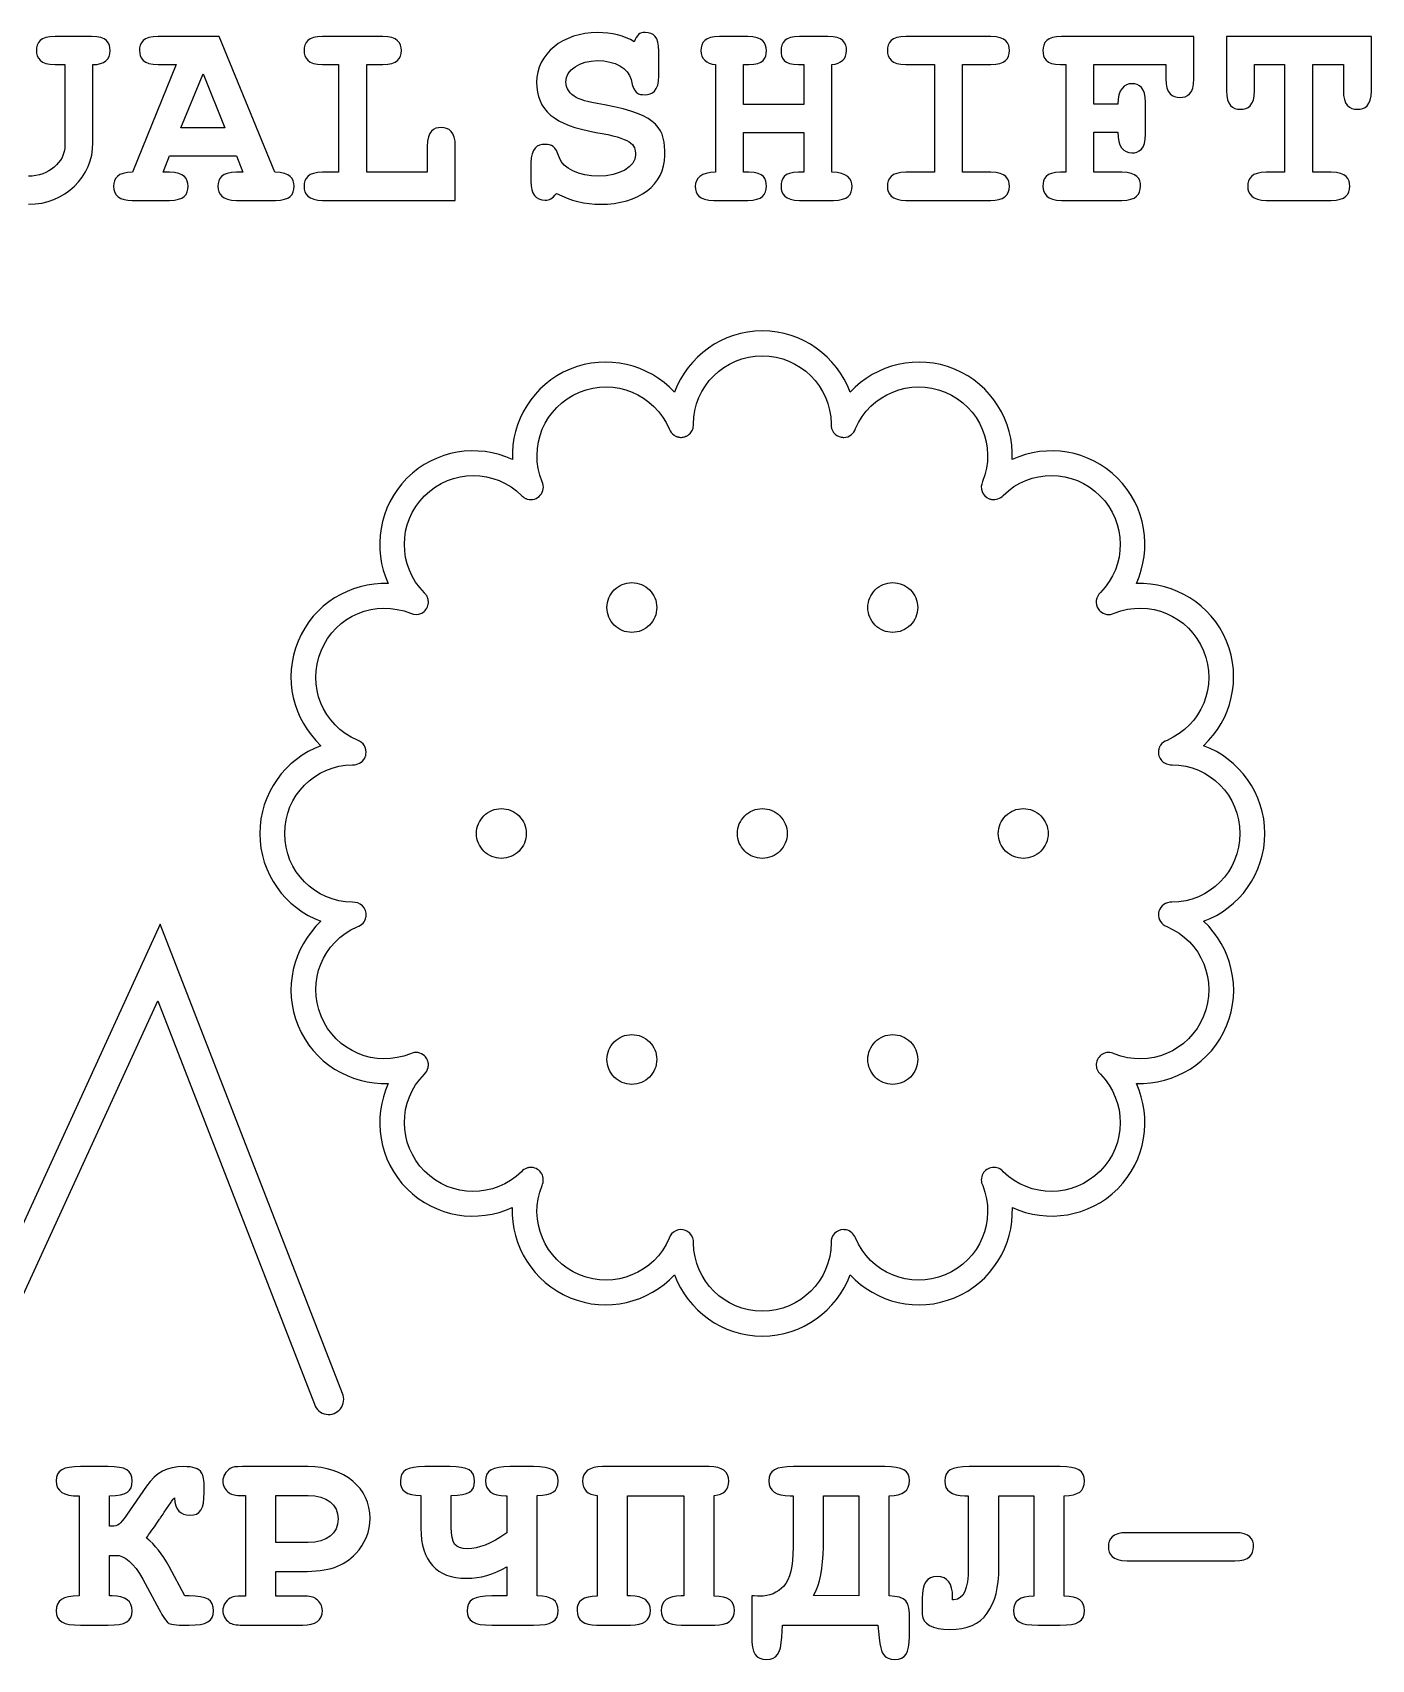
# Model space of a CAD drawing. Extents: x 1.1 to 88.4, y 2.6 to 71.5.
# Drawn here: x 37.53 to 64.41, y 4.9 to 37.57 of the extents above; entities that cross this region are included whole.
import ezdxf

# ---------------------------------------------------------------- set-up
doc = ezdxf.new("R2010")
doc.units = 0
doc.layers.add('Layer_1', color=7, linetype='CONTINUOUS')

msp = doc.modelspace()

# ---------------------------------------------------------------- linework, layer by layer
at = {"layer": 'Layer_1', "color": 7}
for points in [[(38.714807, 37.487701), (37.981029, 37.487701)], [(42.397446, 34.761441), (41.274201, 37.487701), (40.055001, 37.487701)], [(44.561728, 37.487701), (43.353817, 37.487701)], [(51.891367, 37.487701), (51.321278, 37.487701)], [(53.500034, 37.487701), (52.929945, 37.487701)], [(56.770628, 37.487701), (55.066005, 37.487701)], [(60.848377, 36.635391), (60.848377, 37.487701), (58.189844, 37.487701)], [(64.412484, 36.398321), (64.412484, 37.487701), (61.499951, 37.487701), (61.499951, 36.398321)], [(37.981029, 36.923261), (38.178585, 36.923261), (38.178585, 35.303301)], [(38.743029, 35.354101), (38.743029, 36.923261)], [(40.055001, 36.923261), (40.410601, 36.923261), (39.535712, 34.761441)], [(43.353817, 36.923261), (43.675551, 36.923261), (43.675551, 34.761441), (43.353817, 34.761441)], [(45.453551, 35.280721), (45.453551, 34.761441), (44.239995, 34.761441), (44.239995, 36.923261), (44.561728, 36.923261)], [(50.105262, 36.697481), (50.105262, 37.194191)], [(51.242256, 36.923261), (51.242256, 34.761441)], [(52.907367, 36.923261), (53.014611, 36.923261), (53.014611, 36.121751), (51.8067, 36.121751), (51.8067, 36.923261), (51.913945, 36.923261)], [(53.579056, 34.761441), (53.579056, 36.923261)], [(55.066005, 36.923261), (55.636094, 36.923261), (55.636094, 34.761441), (55.066005, 34.761441)], [(56.770628, 34.761441), (56.200539, 34.761441), (56.200539, 36.923261), (56.770628, 36.923261)], [(58.167266, 36.923261), (58.274511, 36.923261), (58.274511, 34.761441), (58.167266, 34.761441)], [(59.318733, 36.127391), (58.838955, 36.127391), (58.838955, 36.923261), (60.283933, 36.923261), (60.283933, 36.635391)], [(62.064395, 36.398321), (62.064395, 36.923261), (62.668351, 36.923261), (62.668351, 34.761441), (62.301462, 34.761441)], [(63.605329, 34.761441), (63.232795, 34.761441), (63.232795, 36.923261), (63.84804, 36.923261), (63.84804, 36.398321)], [(59.877533, 35.529081), (59.877533, 36.166901)], [(46.017995, 34.196991), (46.017995, 35.280721)], [(51.913945, 34.761441), (51.8067, 34.761441), (51.8067, 35.557301), (53.014611, 35.557301), (53.014611, 34.761441), (52.907367, 34.761441)], [(59.403399, 34.761441), (58.838955, 34.761441), (58.838955, 35.568591), (59.318733, 35.568591)], [(40.280779, 34.761441), (40.150957, 34.761441), (40.280779, 35.088811), (41.624157, 35.088811), (41.753979, 34.761441), (41.624157, 34.761441)], [(47.53704, 34.947701), (47.53704, 34.575171)], [(39.530068, 34.196991), (40.280779, 34.196991)], [(41.624157, 34.196991), (42.408734, 34.196991)], [(43.353817, 34.196991), (46.017995, 34.196991)], [(51.208389, 34.196991), (51.891367, 34.196991)], [(52.929945, 34.196991), (53.612923, 34.196991)], [(55.066005, 34.196991), (56.770628, 34.196991)], [(58.189844, 34.196991), (59.403399, 34.196991)], [(62.301462, 34.196991), (63.605329, 34.196991)], [(16.009766, 22.896481), (22.068359, 13.585941), (23.84375, 15.982421), (25.9375, 12.820311), (28.392578, 16.576171), (30.990234, 11.724611), (33.744141, 17.234381), (36.574219, 10.556641), (40.044922, 18.126951)], [(43.75, 10.244141), (40.091797, 19.666021), (36.595703, 12.042971), (33.789062, 18.666021), (30.970703, 13.029301), (28.445312, 17.751951), (25.933594, 13.914061), (23.871094, 17.027341), (22.101562, 14.636721)], [(39.045348, 8.774501), (38.492192, 8.774501)], [(43.061013, 8.774501), (41.745858, 8.774501)], [(45.908276, 8.774501), (45.405921, 8.774501)], [(47.590318, 8.774501), (47.116184, 8.774501)], [(51.114912, 8.774501), (48.970023, 8.774501)], [(54.645155, 8.774501), (52.81071, 8.774501)], [(58.164101, 8.774501), (56.335301, 8.774501)], [(38.46397, 8.187481), (38.46397, 6.178061)], [(39.11873, 7.577881), (39.07357, 7.577881), (39.07357, 8.187481)], [(39.818641, 8.379391), (39.417885, 7.798011)], [(40.975754, 8.255201), (40.975752, 8.306011)], [(41.745858, 8.193181), (41.807948, 8.193181), (41.807948, 6.172471), (41.745858, 6.172471)], [(42.417547, 8.193121), (43.061013, 8.193121)], [(43.061013, 7.250501), (42.417547, 7.250501), (42.417547, 8.193121)], [(45.326898, 8.193121), (45.326898, 7.538371)], [(45.936498, 7.560951), (45.936498, 8.193121)], [(47.031518, 8.187481), (47.054098, 8.187481), (47.054098, 7.448061)], [(47.663695, 6.178061), (47.663695, 8.193121)], [(48.868423, 8.193121), (48.868423, 6.172411)], [(49.534467, 6.178061), (49.478027, 6.178061), (49.478027, 8.187481), (50.606912, 8.187481)], [(50.606912, 8.187481), (50.606912, 6.178061), (50.550462, 6.178061)], [(51.216512, 6.172411), (51.216512, 8.193121)], [(52.742977, 8.187481), (52.776847, 8.187481), (52.788137, 8.187481), (52.799427, 8.187481), (52.799427, 7.154551)], [(53.409018, 8.187481), (54.120218, 8.187481), (54.120218, 6.178061), (53.211463, 6.189361)], [(53.409018, 7.154561), (53.409018, 8.187481)], [(54.729821, 6.178061), (54.729821, 8.187481)], [(56.250635, 8.187481), (56.278855, 8.187481), (56.318365, 8.187481), (56.318365, 6.742501)], [(56.933651, 6.742451), (56.933651, 8.187431), (57.633563, 8.187431), (57.633563, 6.172361)], [(58.243163, 6.172361), (58.243124, 8.187481)], [(40.174247, 7.860061), (40.309713, 8.063261)], [(39.81864, 7.340771), (39.84122, 7.380271)], [(61.671762, 7.448061), (59.504295, 7.448061)], [(39.130015, 6.178061), (39.101795, 6.178061), (39.073575, 6.178061), (39.073575, 6.990861), (39.203397, 6.990861)], [(59.504295, 6.883611), (61.671762, 6.883611)], [(40.670954, 6.178021), (40.586284, 6.178021), (40.270195, 6.770681)], [(42.417547, 6.669121), (42.948125, 6.669121)], [(42.953769, 6.172491), (42.417547, 6.172491), (42.417547, 6.669121)], [(47.054098, 6.765081), (47.054095, 6.178061)], [(39.745264, 6.516721), (40.072642, 5.907121)], [(47.054095, 6.178061), (46.749295, 6.178061)], [(52.127739, 6.172411), (52.082579, 6.172411), (52.020489, 6.178411), (52.009199, 6.178411), (52.003599, 6.178411), (51.969729, 6.178411), (51.969729, 5.365611)], [(55.392718, 6.127211), (55.392718, 5.805471)], [(56.030498, 6.099031), (56.024898, 6.099031), (56.002318, 6.099031), (56.002318, 6.155431)], [(38.492192, 5.591031), (39.045348, 5.591031)], [(40.608864, 5.590991), (40.670954, 5.590991)], [(41.745858, 5.591151), (42.953769, 5.591151)], [(46.749295, 5.591031), (47.590318, 5.591031)], [(48.857134, 5.591031), (49.534467, 5.591031)], [(50.550462, 5.591031), (51.2278, 5.591031)], [(52.573685, 5.348671), (52.584975, 5.591381), (54.504041, 5.591031)], [(54.504041, 5.591031), (54.526621, 5.337031)], [(55.136221, 5.365261), (55.136221, 5.703921)], [(57.718229, 5.590981), (58.16414, 5.590981)]]:
    msp.add_lwpolyline(points, dxfattribs=at)
for points in [[(39.08734, 37.205481)], [(41.392734, 35.653261), (40.506557, 35.653261), (40.952468, 36.736991)], [(60.848377, 36.635391)], [(64.412484, 36.398321)], [(50.223795, 35.100101)], [(42.781268, 34.479211)], [(53.985456, 34.479211)], [(57.143161, 34.479211)], [(52.181828, 31.575468)], [(52.181828, 31.075758)], [(50.062626, 26.022648)], [(55.301376, 26.022648)], [(47.443251, 21.485748)], [(52.682001, 21.485748)], [(57.920751, 21.485748)], [(50.062626, 16.948848)], [(55.301376, 16.948848)], [(62.044295, 7.165831)]]:
    msp.add_lwpolyline(points, close=True, dxfattribs=at)
for points in [[(48.874773, 37.566721), (48.174862, 37.566721), (47.649929, 37.137751), (47.649929, 36.567661)], [(49.608551, 37.380461), (49.410995, 37.504641), (49.16264, 37.566721), (48.874773, 37.566721)], [(49.828684, 37.566721), (49.715795, 37.566721), (49.664995, 37.521621), (49.608551, 37.380461)], [(50.105262, 37.194191), (50.105262, 37.487701), (49.992373, 37.566721), (49.828684, 37.566721)], [(37.981029, 37.487701), (37.681874, 37.487701), (37.608496, 37.363521), (37.608496, 37.205481)], [(39.08734, 37.205481), (39.08734, 37.357881), (39.01961, 37.487701), (38.714807, 37.487701)], [(40.055001, 37.487701), (39.744557, 37.487701), (39.676823, 37.357881), (39.676823, 37.205481)], [(43.353817, 37.487701), (43.054662, 37.487701), (42.981284, 37.363521), (42.981284, 37.205481)], [(44.934262, 37.205481), (44.934262, 37.352241), (44.860882, 37.487701), (44.561728, 37.487701)], [(51.321278, 37.487701), (51.027767, 37.487701), (50.948745, 37.363521), (50.948745, 37.205481)], [(52.2639, 37.205481), (52.2639, 37.346591), (52.19617, 37.487701), (51.891367, 37.487701)], [(52.929945, 37.487701), (52.636434, 37.487701), (52.557411, 37.363521), (52.557411, 37.205481)], [(53.872567, 37.205481), (53.872567, 37.357881), (53.804837, 37.487701), (53.500034, 37.487701)], [(55.066005, 37.487701), (54.76685, 37.487701), (54.693472, 37.363521), (54.693472, 37.205481)], [(57.143161, 37.205481), (57.143161, 37.346591), (57.081071, 37.487701), (56.770628, 37.487701)], [(58.189844, 37.487701), (57.890688, 37.487701), (57.817311, 37.363521), (57.817311, 37.205481)], [(37.608496, 37.205481), (37.608496, 37.058721), (37.676226, 36.923261), (37.981029, 36.923261)], [(38.743029, 36.923261), (38.968807, 36.923261), (39.08734, 37.024861), (39.08734, 37.205481)], [(39.676823, 37.205481), (39.676823, 37.053081), (39.750203, 36.923261), (40.055001, 36.923261)], [(42.981284, 37.205481), (42.981284, 37.058721), (43.054664, 36.923261), (43.353817, 36.923261)], [(44.561728, 36.923261), (44.855239, 36.923261), (44.934262, 37.047441), (44.934262, 37.205481)], [(48.236951, 36.573301), (48.236951, 36.816011), (48.519173, 37.002281), (48.874773, 37.002281)], [(48.874773, 37.002281), (49.224729, 37.002281), (49.495662, 36.849881), (49.546462, 36.624101)], [(50.948745, 37.205481), (50.948745, 37.041791), (51.055989, 36.940191), (51.242256, 36.923261)], [(51.913945, 36.923261), (52.201811, 36.923261), (52.2639, 37.047441), (52.2639, 37.205481)], [(52.557411, 37.205481), (52.557411, 37.053081), (52.608211, 36.923261), (52.907367, 36.923261)], [(53.579056, 36.923261), (53.765323, 36.940161), (53.872567, 37.041791), (53.872567, 37.205481)], [(54.693472, 37.205481), (54.693472, 37.058721), (54.766852, 36.923261), (55.066005, 36.923261)], [(56.770628, 36.923261), (57.064139, 36.923261), (57.143161, 37.047441), (57.143161, 37.205481)], [(57.817311, 37.205481), (57.817311, 37.058721), (57.868111, 36.923261), (58.167266, 36.923261)], [(49.546462, 36.624101), (49.608552, 36.330591), (49.687573, 36.319301), (49.828684, 36.319301)], [(49.828684, 36.319301), (49.964151, 36.319301), (50.105262, 36.387001), (50.105262, 36.697481)], [(60.283933, 36.635391), (60.283933, 36.341881), (60.413755, 36.262861), (60.566155, 36.262861)], [(60.566155, 36.262861), (60.712911, 36.262861), (60.848377, 36.330561), (60.848377, 36.635391)], [(47.649929, 36.567661), (47.649929, 36.014501), (48.005529, 35.704061), (48.840906, 35.562951)], [(48.445795, 36.262861), (48.321618, 36.324961), (48.236951, 36.454771), (48.236951, 36.573301)], [(49.01024, 36.116101), (48.586906, 36.195101), (48.558684, 36.206401), (48.445795, 36.262861)], [(59.600955, 36.539441), (59.454199, 36.539441), (59.318733, 36.426551), (59.318733, 36.127391)], [(59.877533, 36.166901), (59.877533, 36.454771), (59.758999, 36.539441), (59.600955, 36.539441)], [(61.499951, 36.398321), (61.499951, 36.110461), (61.618484, 36.025791), (61.782173, 36.025791)], [(61.782173, 36.025791), (61.928929, 36.025791), (62.064395, 36.093491), (62.064395, 36.398321)], [(63.84804, 36.398321), (63.84804, 36.116101), (63.966573, 36.025791), (64.130262, 36.025791)], [(64.130262, 36.025791), (64.277017, 36.025791), (64.412484, 36.093491), (64.412484, 36.398321)], [(50.223795, 35.100101), (50.223795, 35.619391), (50.133485, 35.907261), (49.01024, 36.116101)], [(45.735773, 35.658901), (45.589017, 35.658901), (45.453551, 35.596801), (45.453551, 35.280721)], [(46.017995, 35.280721), (46.017995, 35.579881), (45.888173, 35.658901), (45.735773, 35.658901)], [(37.450452, 34.117971), (38.178585, 34.117971), (38.743029, 34.676771), (38.743029, 35.354101)], [(38.178585, 35.303301), (38.178585, 34.958991), (37.851207, 34.682411), (37.450452, 34.682411)], [(47.819262, 35.320241), (47.666862, 35.320241), (47.53704, 35.252541), (47.53704, 34.947701)], [(48.107129, 35.049301), (48.033749, 35.303301), (47.949084, 35.320241), (47.819262, 35.320241)], [(48.840906, 35.562951), (49.552106, 35.438771), (49.636773, 35.325881), (49.636773, 35.111391)], [(59.318733, 35.568591), (59.318733, 35.280721), (59.431622, 35.150901), (59.600955, 35.150901)], [(59.600955, 35.150901), (59.742066, 35.150901), (59.877533, 35.218601), (59.877533, 35.529081)], [(48.891706, 34.682411), (48.519173, 34.682411), (48.163573, 34.846101), (48.107129, 35.049301)], [(49.636773, 35.111391), (49.636773, 34.868681), (49.309395, 34.682411), (48.891706, 34.682411)], [(48.931218, 34.117971), (49.704506, 34.117971), (50.223795, 34.513081), (50.223795, 35.100101)], [(39.535712, 34.761441), (39.236557, 34.761441), (39.157534, 34.637261), (39.157534, 34.479211)], [(40.653312, 34.479211), (40.653312, 34.625971), (40.579932, 34.761441), (40.280779, 34.761441)], [(41.624157, 34.761441), (41.325001, 34.761441), (41.251623, 34.637261), (41.251623, 34.479211)], [(42.781268, 34.479211), (42.781268, 34.631611), (42.702248, 34.761441), (42.397446, 34.761441)], [(43.353817, 34.761441), (43.054662, 34.761441), (42.981284, 34.637261), (42.981284, 34.479211)], [(51.242256, 34.761441), (50.948745, 34.761441), (50.835856, 34.637261), (50.835856, 34.479211)], [(52.2639, 34.479211), (52.2639, 34.625971), (52.21874, 34.761441), (51.913945, 34.761441)], [(52.907367, 34.761441), (52.613856, 34.761441), (52.557411, 34.637261), (52.557411, 34.479211)], [(53.985456, 34.479211), (53.985456, 34.620321), (53.883856, 34.761441), (53.579056, 34.761441)], [(55.066005, 34.761441), (54.76685, 34.761441), (54.693472, 34.637261), (54.693472, 34.479211)], [(57.143161, 34.479211), (57.143161, 34.620321), (57.081071, 34.761441), (56.770628, 34.761441)], [(58.167266, 34.761441), (57.873755, 34.761441), (57.817311, 34.637261), (57.817311, 34.479211)], [(59.775933, 34.479211), (59.775933, 34.631611), (59.708203, 34.761441), (59.403399, 34.761441)], [(62.301462, 34.761441), (62.002306, 34.761441), (61.928929, 34.637261), (61.928929, 34.479211)], [(63.977862, 34.479211), (63.977862, 34.625971), (63.904482, 34.761441), (63.605329, 34.761441)], [(39.157534, 34.479211), (39.157534, 34.292951), (39.281712, 34.196991), (39.530068, 34.196991)], [(40.280779, 34.196991), (40.568646, 34.196991), (40.653312, 34.315521), (40.653312, 34.479211)], [(41.251623, 34.479211), (41.251623, 34.326811), (41.336293, 34.196991), (41.624157, 34.196991)], [(42.408734, 34.196991), (42.696601, 34.196991), (42.781268, 34.315521), (42.781268, 34.479211)], [(42.981284, 34.479211), (42.981284, 34.326811), (43.065954, 34.196991), (43.353817, 34.196991)], [(47.53704, 34.575171), (47.53704, 34.321171), (47.62735, 34.202641), (47.824906, 34.202641)], [(47.824906, 34.202641), (47.915216, 34.202641), (47.954729, 34.225241), (48.050684, 34.338101)], [(48.050684, 34.338101), (48.327262, 34.191351), (48.626418, 34.117971), (48.931218, 34.117971)], [(50.835856, 34.479211), (50.835856, 34.326811), (50.903586, 34.196991), (51.208389, 34.196991)], [(51.891367, 34.196991), (52.179234, 34.196991), (52.2639, 34.315521), (52.2639, 34.479211)], [(52.557411, 34.479211), (52.557411, 34.332461), (52.630791, 34.196991), (52.929945, 34.196991)], [(53.612923, 34.196991), (53.900789, 34.196991), (53.985456, 34.315521), (53.985456, 34.479211)], [(54.693472, 34.479211), (54.693472, 34.332461), (54.778142, 34.196991), (55.066005, 34.196991)], [(56.770628, 34.196991), (57.018983, 34.196991), (57.143161, 34.292991), (57.143161, 34.479211)], [(57.817311, 34.479211), (57.817311, 34.332461), (57.896331, 34.196991), (58.189844, 34.196991)], [(59.403399, 34.196991), (59.691266, 34.196991), (59.775933, 34.321171), (59.775933, 34.479211)], [(61.928929, 34.479211), (61.928929, 34.332461), (62.013599, 34.196991), (62.301462, 34.196991)], [(63.605329, 34.196991), (63.893195, 34.196991), (63.977862, 34.321171), (63.977862, 34.479211)], [(52.181828, 31.575468), (51.375206, 31.575468), (50.686239, 31.062267), (50.419145, 30.346603)], [(53.944511, 30.347119), (53.677266, 31.062497), (52.988241, 31.575468), (52.181828, 31.575468)], [(50.419145, 30.346603), (49.899014, 30.90602), (49.066444, 31.11681), (48.321081, 30.808073)], [(50.799483, 29.703232), (50.805071, 30.464861), (51.418828, 31.075758), (52.181828, 31.075758)], [(52.181828, 31.075758), (52.94255, 31.075758), (53.554468, 30.468404), (53.563654, 29.709949)], [(56.043091, 30.807039), (55.298011, 31.115657), (54.465169, 30.905845), (53.944511, 30.347119)], [(48.321081, 30.808073), (47.575488, 30.499241), (47.135422, 29.76062), (47.163013, 28.996815)], [(57.201675, 28.996815), (57.229046, 29.760437), (56.788507, 30.498278), (56.043091, 30.807039)], [(48.512801, 30.346084), (49.217347, 30.637915), (50.015711, 30.308358), (50.31269, 29.60763)], [(54.05303, 29.614348), (54.352467, 30.310112), (55.149768, 30.635872), (55.851887, 30.345053)], [(47.761942, 28.546196), (47.473496, 29.252702), (47.80689, 30.053683), (48.512801, 30.346084)], [(55.851887, 30.345053), (56.55611, 30.053347), (56.889102, 29.25561), (56.604296, 28.550331)], [(50.31269, 29.60763), (50.330706, 29.556255), (50.364999, 29.512164), (50.410358, 29.482056)], [(50.410358, 29.482056), (50.410702, 29.48171), (50.411047, 29.481365), (50.411393, 29.481021)], [(50.411393, 29.481021), (50.417921, 29.476747), (50.424646, 29.472781), (50.431546, 29.469136)], [(50.431546, 29.469136), (50.438938, 29.46514), (50.446527, 29.461518), (50.454284, 29.458286)], [(50.454284, 29.458286), (50.454629, 29.458112), (50.454973, 29.457939), (50.455319, 29.457767)], [(50.455319, 29.457767), (50.462769, 29.454821), (50.470356, 29.452235), (50.478054, 29.450017)], [(50.478054, 29.450017), (50.478399, 29.449844), (50.478744, 29.449671), (50.479089, 29.449499)], [(50.479089, 29.449499), (50.486745, 29.447234), (50.494505, 29.445338), (50.502343, 29.443816)], [(50.502343, 29.443816), (50.526854, 29.439073), (50.551937, 29.438027), (50.576757, 29.440715)], [(50.576757, 29.440715), (50.589686, 29.442299), (50.602472, 29.444891), (50.614997, 29.448467)], [(50.614997, 29.448467), (50.618634, 29.449247), (50.622253, 29.450108), (50.625851, 29.451049)], [(50.625851, 29.451049), (50.626195, 29.451221), (50.626539, 29.451394), (50.626882, 29.451568)], [(50.626882, 29.451568), (50.634417, 29.453971), (50.641832, 29.45673), (50.649105, 29.459836)], [(50.649105, 29.459836), (50.649449, 29.460007), (50.649793, 29.460179), (50.650137, 29.460352)], [(50.650137, 29.460352), (50.657368, 29.46363), (50.664438, 29.467251), (50.671325, 29.471203)], [(50.671325, 29.471203), (50.67167, 29.471375), (50.672015, 29.471548), (50.672359, 29.471721)], [(50.672359, 29.471721), (50.679269, 29.475535), (50.685994, 29.479673), (50.692512, 29.484122)], [(50.692512, 29.484122), (50.692858, 29.484466), (50.693203, 29.484811), (50.693547, 29.485157)], [(50.693547, 29.485157), (50.707174, 29.494726), (50.71981, 29.505632), (50.731269, 29.517714)], [(50.731269, 29.517714), (50.742739, 29.529922), (50.752954, 29.543253), (50.761759, 29.557504)], [(50.761759, 29.557504), (50.7794, 29.585885), (50.791173, 29.617514), (50.796383, 29.650521)], [(50.796383, 29.650521), (50.799274, 29.667933), (50.800313, 29.685601), (50.799483, 29.703232)], [(53.563654, 29.709949), (53.553034, 29.581634), (53.641598, 29.466233), (53.768294, 29.4433)], [(53.768294, 29.4433), (53.768466, 29.4433), (53.768638, 29.4433), (53.76881, 29.4433)], [(53.76881, 29.4433), (53.77685, 29.44187), (53.784956, 29.440835), (53.793098, 29.440199)], [(53.793098, 29.440199), (53.801516, 29.439426), (53.809967, 29.439081), (53.818419, 29.439164)], [(53.818419, 29.439164), (53.926212, 29.440871), (54.020773, 29.51148), (54.05303, 29.614348)], [(47.163013, 28.996815), (46.468106, 29.313966), (45.617727, 29.189411), (45.047378, 28.619059)], [(59.315241, 28.620094), (58.744982, 29.190353), (57.896145, 29.313963), (57.201675, 28.996815)], [(45.400846, 28.265592), (45.942138, 28.806887), (46.812586, 28.807572), (47.354733, 28.267661)], [(57.017708, 28.274894), (57.560347, 28.807011), (58.423087, 28.805683), (58.961776, 28.266626)], [(45.047378, 28.619059), (44.477077, 28.04876), (44.353244, 27.199477), (44.670657, 26.504977)], [(47.724429, 28.27644), (47.789108, 28.35106), (47.803806, 28.456759), (47.761942, 28.546196)], [(56.604296, 28.550331), (56.573439, 28.487546), (56.570298, 28.414705), (56.595635, 28.349497)], [(59.692997, 26.505493), (60.009902, 27.200324), (59.885473, 28.049866), (59.315241, 28.620094)], [(45.397745, 26.316359), (44.860707, 26.858696), (44.860508, 27.725252), (45.400846, 28.265592)], [(47.354733, 28.267661), (47.355418, 28.266967), (47.356106, 28.266277), (47.356799, 28.265592)], [(47.356799, 28.265592), (47.368421, 28.253484), (47.381232, 28.242578), (47.395039, 28.233037)], [(47.395039, 28.233037), (47.401884, 28.228383), (47.408955, 28.224071), (47.416227, 28.220118)], [(47.416227, 28.220118), (47.416399, 28.220118), (47.416571, 28.220118), (47.416743, 28.220118)], [(47.416743, 28.220118), (47.423798, 28.216151), (47.431041, 28.212529), (47.438447, 28.209265)], [(47.438447, 28.209265), (47.43862, 28.209264), (47.438793, 28.209264), (47.438966, 28.209265)], [(47.438966, 28.209265), (47.446576, 28.206127), (47.454337, 28.203368), (47.46222, 28.200996)], [(47.46222, 28.200996), (47.462392, 28.200996), (47.462564, 28.200996), (47.462736, 28.200996)], [(47.462736, 28.200996), (47.557211, 28.172258), (47.659751, 28.20182), (47.724429, 28.27644)], [(56.595635, 28.349497), (56.620972, 28.284289), (56.67247, 28.232678), (56.737622, 28.207198)], [(56.737622, 28.207198), (56.745233, 28.204061), (56.752994, 28.201301), (56.760877, 28.19893)], [(56.760877, 28.19893), (56.769052, 28.196789), (56.777331, 28.195065), (56.785681, 28.193763)], [(56.785681, 28.193763), (56.871895, 28.178297), (56.959916, 28.209075), (57.017708, 28.274894)], [(58.961776, 28.266626), (59.499401, 27.728998), (59.503151, 26.867475), (58.974177, 26.324627)], [(44.670657, 26.504977), (43.907035, 26.532341), (43.168681, 26.091799), (42.859914, 25.346391)], [(49.209072, 26.376201), (49.302841, 26.46997), (49.430018, 26.522648), (49.562626, 26.522648)], [(49.562626, 26.522648), (49.695234, 26.522648), (49.822411, 26.46997), (49.916179, 26.376201)], [(54.447823, 26.376201), (54.541591, 26.46997), (54.668768, 26.522648), (54.801376, 26.522648)], [(54.801376, 26.522648), (54.933984, 26.522648), (55.061161, 26.46997), (55.154929, 26.376201)], [(61.502705, 25.346907), (61.194081, 26.091992), (60.456248, 26.532425), (59.692997, 26.505493)], [(43.321903, 25.155187), (43.614239, 25.860947), (44.414876, 26.194161), (45.121276, 25.906048)], [(45.402396, 26.311189), (45.400737, 26.312848), (45.399393, 26.314692), (45.397745, 26.316359)], [(45.443737, 26.258481), (45.432384, 26.277825), (45.418478, 26.295553), (45.402396, 26.311189)], [(45.444253, 26.257962), (45.444082, 26.258136), (45.44391, 26.258308), (45.443737, 26.258481)], [(45.455107, 26.236259), (45.451842, 26.243665), (45.44822, 26.250908), (45.444253, 26.257962)], [(45.455622, 26.235743), (45.455451, 26.235915), (45.455279, 26.236087), (45.455107, 26.236259)], [(45.464407, 26.213004), (45.46185, 26.220722), (45.458918, 26.228311), (45.455622, 26.235743)], [(45.468542, 26.199569), (45.46729, 26.204085), (45.465911, 26.208566), (45.464407, 26.213004)], [(45.471643, 26.189234), (45.470684, 26.192701), (45.46965, 26.196147), (45.468542, 26.199569)], [(45.471643, 26.1882), (45.471644, 26.188545), (45.471644, 26.188889), (45.471643, 26.189234)], [(45.475776, 26.16443), (45.474782, 26.172415), (45.473402, 26.180348), (45.471643, 26.1882)], [(45.473709, 26.088981), (45.47816, 26.113712), (45.478856, 26.138972), (45.475776, 26.163911)], [(45.475776, 26.163911), (45.475776, 26.164084), (45.475776, 26.164257), (45.475776, 26.16443)], [(49.062626, 26.022648), (49.062626, 26.155256), (49.115304, 26.282433), (49.209072, 26.376201)], [(49.916179, 26.376201), (50.009948, 26.282433), (50.062626, 26.155256), (50.062626, 26.022648)], [(54.301376, 26.022648), (54.301376, 26.155256), (54.354054, 26.282433), (54.447823, 26.376201)], [(55.154929, 26.376201), (55.248698, 26.282433), (55.301376, 26.155256), (55.301376, 26.022648)], [(58.974177, 26.324627), (58.875403, 26.241509), (58.856147, 26.09686), (58.929735, 25.990797)], [(59.248063, 25.909146), (59.952802, 26.19237), (60.749322, 25.858706), (61.040718, 25.155187)], [(45.121276, 25.906048), (45.191741, 25.872985), (45.273584, 25.874624), (45.342667, 25.910483)], [(45.342667, 25.910483), (45.411751, 25.946341), (45.460194, 26.012328), (45.473709, 26.088981)], [(49.209072, 25.669095), (49.115304, 25.762863), (49.062626, 25.89004), (49.062626, 26.022648)], [(50.062626, 26.022648), (50.062626, 25.89004), (50.009948, 25.762863), (49.916179, 25.669095)], [(54.447823, 25.669095), (54.354054, 25.762863), (54.301376, 25.89004), (54.301376, 26.022648)], [(55.301376, 26.022648), (55.301376, 25.89004), (55.248698, 25.762863), (55.154929, 25.669095)], [(58.929735, 25.990797), (58.939276, 25.97699), (58.950184, 25.964178), (58.962292, 25.952557)], [(58.962292, 25.952557), (59.038686, 25.878911), (59.153245, 25.861509), (59.248063, 25.909146)], [(49.562626, 25.522648), (49.430018, 25.522648), (49.302841, 25.575326), (49.209072, 25.669095)], [(49.916179, 25.669095), (49.822411, 25.575326), (49.695234, 25.522648), (49.562626, 25.522648)], [(54.801376, 25.522648), (54.668768, 25.522648), (54.541591, 25.575326), (54.447823, 25.669095)], [(55.154929, 25.669095), (55.061161, 25.575326), (54.933984, 25.522648), (54.801376, 25.522648)], [(42.859914, 25.346391), (42.551323, 24.60138), (42.761733, 23.768993), (43.320353, 23.248327)], [(44.052609, 23.356849), (43.356889, 23.656296), (43.031089, 24.453094), (43.321903, 25.155187)], [(61.040718, 25.155187), (61.331895, 24.452229), (61.004925, 23.65441), (60.307428, 23.355814)], [(61.042785, 23.248327), (61.601196, 23.769014), (61.811248, 24.60202), (61.502705, 25.346907)], [(43.320353, 23.248327), (42.605031, 22.981053), (42.092004, 22.292014), (42.092004, 21.485644)], [(44.224691, 23.075729), (44.245958, 23.199333), (44.172359, 23.319566), (44.052609, 23.356849)], [(60.153433, 23.212153), (60.150471, 23.204533), (60.147885, 23.196772), (60.145683, 23.188899)], [(60.153951, 23.212672), (60.153778, 23.212499), (60.153605, 23.212326), (60.153433, 23.212153)], [(60.164286, 23.234376), (60.160495, 23.227311), (60.157046, 23.220068), (60.153951, 23.212672)], [(60.177206, 23.256079), (60.172551, 23.249235), (60.168239, 23.242164), (60.164286, 23.234892)], [(60.164286, 23.234892), (60.164286, 23.23472), (60.164286, 23.234548), (60.164286, 23.234376)], [(60.177206, 23.256595), (60.177205, 23.256423), (60.177205, 23.256251), (60.177206, 23.256079)], [(60.307428, 23.355814), (60.254116, 23.338292), (60.208248, 23.303345), (60.177206, 23.256595)], [(62.27165, 21.485644), (62.27165, 22.292364), (61.758581, 22.981302), (61.042785, 23.248327)], [(42.592233, 21.485644), (42.592233, 22.244125), (43.195994, 22.854775), (43.951321, 22.867473)], [(43.951321, 22.867473), (43.952014, 22.867483), (43.952697, 22.867462), (43.95339, 22.867473)], [(43.95339, 22.867473), (44.055199, 22.857457), (44.15284, 22.910473), (44.199886, 23.001315)], [(44.199886, 23.001831), (44.203692, 23.009065), (44.207141, 23.016481), (44.210221, 23.024053)], [(44.199886, 23.001315), (44.199886, 23.001487), (44.199886, 23.001659), (44.199886, 23.001831)], [(44.210221, 23.024569), (44.213358, 23.03218), (44.216117, 23.03994), (44.218489, 23.047823)], [(44.210221, 23.024053), (44.210221, 23.024225), (44.210221, 23.024397), (44.210221, 23.024569)], [(44.218489, 23.048339), (44.22077, 23.056166), (44.222667, 23.0641), (44.224172, 23.072112)], [(44.218489, 23.047823), (44.218489, 23.047995), (44.218489, 23.048167), (44.218489, 23.048339)], [(44.224172, 23.072628), (44.224352, 23.07366), (44.224524, 23.074694), (44.224691, 23.075729)], [(44.224172, 23.072112), (44.224172, 23.072284), (44.224172, 23.072456), (44.224172, 23.072628)], [(60.138965, 23.160996), (60.125058, 23.084157), (60.147849, 23.005233), (60.200577, 22.947637)], [(60.139481, 23.164094), (60.139303, 23.163063), (60.139131, 23.16203), (60.138965, 23.160996)], [(60.141032, 23.170296), (60.140493, 23.168408), (60.139976, 23.166513), (60.139481, 23.164613)], [(60.139481, 23.164613), (60.139481, 23.16444), (60.139481, 23.164267), (60.139481, 23.164094)], [(60.145683, 23.188899), (60.143895, 23.18276), (60.142344, 23.176554), (60.141032, 23.170296)], [(60.200577, 22.947637), (60.253306, 22.89004), (60.329916, 22.860387), (60.407682, 22.867473)], [(60.407682, 22.867473), (61.165403, 22.857463), (61.771939, 22.24585), (61.771939, 21.485644)], [(46.589698, 21.839301), (46.683466, 21.93307), (46.810643, 21.985748), (46.943251, 21.985748)], [(46.943251, 21.985748), (47.075859, 21.985748), (47.203036, 21.93307), (47.296804, 21.839301)], [(51.828448, 21.839301), (51.922216, 21.93307), (52.049393, 21.985748), (52.182001, 21.985748)], [(52.182001, 21.985748), (52.314609, 21.985748), (52.441786, 21.93307), (52.535554, 21.839301)], [(57.067198, 21.839301), (57.160966, 21.93307), (57.288143, 21.985748), (57.420751, 21.985748)], [(57.420751, 21.985748), (57.553359, 21.985748), (57.680536, 21.93307), (57.774304, 21.839301)], [(46.443251, 21.485748), (46.443251, 21.618356), (46.495929, 21.745533), (46.589698, 21.839301)], [(47.296804, 21.839301), (47.390573, 21.745533), (47.443251, 21.618356), (47.443251, 21.485748)], [(51.682001, 21.485748), (51.682001, 21.618356), (51.734679, 21.745533), (51.828448, 21.839301)], [(52.535554, 21.839301), (52.629323, 21.745533), (52.682001, 21.618356), (52.682001, 21.485748)], [(56.920751, 21.485748), (56.920751, 21.618356), (56.973429, 21.745533), (57.067198, 21.839301)], [(57.774304, 21.839301), (57.868073, 21.745533), (57.920751, 21.618356), (57.920751, 21.485748)], [(42.092004, 21.485644), (42.092004, 20.679276), (42.605031, 19.990235), (43.320353, 19.722961)], [(43.952355, 20.103818), (43.196541, 20.11597), (42.592233, 20.726819), (42.592233, 21.485644)], [(46.589698, 21.132195), (46.495929, 21.225963), (46.443251, 21.35314), (46.443251, 21.485748)], [(47.443251, 21.485748), (47.443251, 21.35314), (47.390573, 21.225963), (47.296804, 21.132195)], [(51.828448, 21.132195), (51.734679, 21.225963), (51.682001, 21.35314), (51.682001, 21.485748)], [(52.682001, 21.485748), (52.682001, 21.35314), (52.629323, 21.225963), (52.535554, 21.132195)], [(57.067198, 21.132195), (56.973429, 21.225963), (56.920751, 21.35314), (56.920751, 21.485748)], [(57.920751, 21.485748), (57.920751, 21.35314), (57.868073, 21.225963), (57.774304, 21.132195)], [(61.771939, 21.485644), (61.771939, 20.725091), (61.164856, 20.113279), (60.406647, 20.103818)], [(61.043301, 19.722961), (61.758861, 19.99011), (62.27165, 20.679096), (62.27165, 21.485644)], [(46.943251, 20.985748), (46.810643, 20.985748), (46.683466, 21.038426), (46.589698, 21.132195)], [(47.296804, 21.132195), (47.203036, 21.038426), (47.075859, 20.985748), (46.943251, 20.985748)], [(52.182001, 20.985748), (52.049393, 20.985748), (51.922216, 21.038426), (51.828448, 21.132195)], [(52.535554, 21.132195), (52.441786, 21.038426), (52.314609, 20.985748), (52.182001, 20.985748)], [(57.420751, 20.985748), (57.288143, 20.985748), (57.160966, 21.038426), (57.067198, 21.132195)], [(57.774304, 21.132195), (57.680536, 21.038426), (57.553359, 20.985748), (57.420751, 20.985748)], [(44.153817, 20.033645), (44.100513, 20.08595), (44.026619, 20.111688), (43.952355, 20.103818)], [(44.227792, 19.833548), (44.234254, 19.907948), (44.207121, 19.981341), (44.153817, 20.033645)], [(60.406647, 20.103818), (60.287776, 20.113644), (60.178516, 20.038135), (60.145683, 19.923467)], [(43.320353, 19.722961), (42.762135, 19.202261), (42.552455, 18.369664), (42.860949, 17.624899)], [(43.322935, 17.816619), (43.032769, 18.517141), (43.356463, 19.311891), (44.048992, 19.612891)], [(44.048992, 19.612891), (44.049508, 19.613062), (44.050024, 19.613234), (44.050539, 19.613407)], [(44.050539, 19.613407), (44.140117, 19.640426), (44.207113, 19.715198), (44.224172, 19.807193)], [(44.224172, 19.807712), (44.225759, 19.815573), (44.226967, 19.823505), (44.227792, 19.831482)], [(44.224172, 19.807193), (44.224172, 19.807366), (44.224172, 19.807539), (44.224172, 19.807712)], [(44.227792, 19.832517), (44.227792, 19.832861), (44.227792, 19.833205), (44.227792, 19.833548)], [(44.227792, 19.831482), (44.227792, 19.831827), (44.227792, 19.832172), (44.227792, 19.832517)], [(60.13638, 19.873858), (60.126838, 19.758989), (60.19706, 19.652482), (60.306396, 19.615992)], [(60.139481, 19.898662), (60.138052, 19.890622), (60.137017, 19.882516), (60.13638, 19.874374)], [(60.13638, 19.874374), (60.13638, 19.874202), (60.13638, 19.87403), (60.13638, 19.873858)], [(60.145683, 19.923467), (60.143194, 19.91531), (60.141124, 19.907031), (60.139481, 19.898662)], [(60.306396, 19.615992), (61.005362, 19.318116), (61.333228, 18.519265), (61.04175, 17.815585)], [(61.503739, 17.624381), (61.81236, 18.369455), (61.602029, 19.2023), (61.043301, 19.722961)], [(40.044922, 18.126951), (40.044922, 18.126951), (43.191406, 10.027341), (43.191406, 10.027341)], [(45.118176, 17.063692), (44.412788, 16.778564), (43.614702, 17.112208), (43.322935, 17.816619)], [(61.04175, 17.815585), (60.75029, 17.111931), (59.953429, 16.778571), (59.248579, 17.062141)], [(42.860949, 17.624899), (43.169715, 16.879468), (43.907553, 16.439458), (44.671175, 16.466829)], [(49.209072, 17.302401), (49.302841, 17.39617), (49.430018, 17.448848), (49.562626, 17.448848)], [(49.562626, 17.448848), (49.695234, 17.448848), (49.822411, 17.39617), (49.916179, 17.302401)], [(54.447823, 17.302401), (54.541591, 17.39617), (54.668768, 17.448848), (54.801376, 17.448848)], [(54.801376, 17.448848), (54.933984, 17.448848), (55.061161, 17.39617), (55.154929, 17.302401)], [(59.693513, 16.465797), (60.456952, 16.438648), (61.195044, 16.87915), (61.503739, 17.624381)], [(45.401362, 17.01925), (45.325672, 17.092077), (45.212535, 17.109832), (45.118176, 17.063692)], [(45.418417, 17.001163), (45.413035, 17.007471), (45.407343, 17.013507), (45.401362, 17.01925)], [(45.418933, 17.000647), (45.418761, 17.000819), (45.418589, 17.000991), (45.418417, 17.001163)], [(45.446838, 16.959824), (45.438908, 16.97432), (45.429561, 16.987995), (45.418933, 17.000647)], [(49.062626, 16.948848), (49.062626, 17.081456), (49.115304, 17.208633), (49.209072, 17.302401)], [(49.916179, 17.302401), (50.009948, 17.208633), (50.062626, 17.081456), (50.062626, 16.948848)], [(54.301376, 16.948848), (54.301376, 17.081456), (54.354054, 17.208633), (54.447823, 17.302401)], [(55.154929, 17.302401), (55.248698, 17.208633), (55.301376, 17.081456), (55.301376, 16.948848)], [(59.012862, 17.056275), (58.940203, 17.015067), (58.892922, 16.940296), (58.886843, 16.856986)], [(59.248579, 17.062141), (59.17396, 17.099684), (59.085521, 17.097484), (59.012862, 17.056275)], [(45.397745, 16.654932), (45.436507, 16.690795), (45.462919, 16.73801), (45.473193, 16.789808)], [(45.447354, 16.959306), (45.447183, 16.959479), (45.447011, 16.959652), (45.446838, 16.959824)], [(45.457689, 16.937602), (45.454594, 16.944998), (45.451145, 16.952241), (45.447354, 16.959306)], [(45.458207, 16.937086), (45.458035, 16.937258), (45.457862, 16.93743), (45.457689, 16.937602)], [(45.466476, 16.914348), (45.464088, 16.922056), (45.461329, 16.929644), (45.458207, 16.937086)], [(45.471643, 16.896261), (45.470148, 16.902352), (45.468424, 16.908386), (45.466476, 16.914348)], [(45.473193, 16.890059), (45.472703, 16.892133), (45.472186, 16.8942), (45.471643, 16.896261)], [(45.473193, 16.889543), (45.473194, 16.889715), (45.473194, 16.889887), (45.473193, 16.890059)], [(45.47681, 16.865254), (45.476003, 16.873405), (45.474796, 16.881511), (45.473193, 16.889543)], [(45.473193, 16.789808), (45.478161, 16.814461), (45.47938, 16.839722), (45.47681, 16.864738)], [(45.47681, 16.864738), (45.47681, 16.86491), (45.47681, 16.865082), (45.47681, 16.865254)], [(49.209072, 16.595295), (49.115304, 16.689063), (49.062626, 16.81624), (49.062626, 16.948848)], [(50.062626, 16.948848), (50.062626, 16.81624), (50.009948, 16.689063), (49.916179, 16.595295)], [(54.447823, 16.595295), (54.354054, 16.689063), (54.301376, 16.81624), (54.301376, 16.948848)], [(55.301376, 16.948848), (55.301376, 16.81624), (55.248698, 16.689063), (55.154929, 16.595295)], [(58.886843, 16.856986), (58.880811, 16.779028), (58.911596, 16.702737), (58.970044, 16.650799)], [(44.671175, 16.466829), (44.353834, 15.771864), (44.478492, 14.921646), (45.048929, 14.351197)], [(45.402396, 14.704664), (44.862069, 15.244999), (44.860728, 16.112594), (45.397745, 16.654932)], [(49.562626, 16.448848), (49.430018, 16.448848), (49.302841, 16.501526), (49.209072, 16.595295)], [(49.916179, 16.595295), (49.822411, 16.501526), (49.695234, 16.448848), (49.562626, 16.448848)], [(54.801376, 16.448848), (54.668768, 16.448848), (54.541591, 16.501526), (54.447823, 16.595295)], [(55.154929, 16.595295), (55.061161, 16.501526), (54.933984, 16.448848), (54.801376, 16.448848)], [(58.970044, 16.650799), (59.503148, 16.108218), (59.502317, 15.245226), (58.963326, 14.706215)], [(59.316791, 14.352747), (59.886876, 14.922834), (60.010489, 15.771438), (59.693513, 16.465797)], [(47.34543, 14.695361), (46.802719, 14.164303), (45.940728, 14.165962), (45.402396, 14.704664)], [(47.454983, 14.768225), (47.412615, 14.754153), (47.374788, 14.728994), (47.34543, 14.695361)], [(47.478756, 14.774943), (47.470726, 14.773097), (47.462792, 14.770855), (47.454983, 14.768225)], [(47.503561, 14.779594), (47.49522, 14.778462), (47.486941, 14.77691), (47.478756, 14.774943)], [(47.528366, 14.781145), (47.520077, 14.781039), (47.511798, 14.780522), (47.503561, 14.779594)], [(47.55317, 14.780629), (47.544916, 14.781211), (47.536637, 14.781383), (47.528366, 14.781145)], [(47.553686, 14.780629), (47.553514, 14.780629), (47.553342, 14.780629), (47.55317, 14.780629)], [(47.75265, 14.654762), (47.711468, 14.727271), (47.636848, 14.774477), (47.553686, 14.780629)], [(56.80325, 14.780629), (56.720776, 14.772228), (56.647829, 14.723494), (56.608496, 14.650519)], [(57.019774, 14.694845), (56.966137, 14.757362), (56.885149, 14.789448), (56.80325, 14.780629)], [(58.963326, 14.706215), (58.425333, 14.168229), (57.562559, 14.164811), (57.019774, 14.694845)], [(48.512801, 12.627272), (47.808925, 12.918819), (47.474819, 13.714416), (47.758842, 14.419409)], [(47.758842, 14.419409), (47.796154, 14.493984), (47.793832, 14.582252), (47.75265, 14.654762)], [(56.606881, 14.416308), (56.887964, 13.712307), (56.554906, 12.917219), (55.852403, 12.626238)], [(56.608496, 14.650519), (56.569162, 14.577544), (56.568558, 14.489818), (56.606881, 14.416308)], [(45.048929, 14.351197), (45.61905, 13.781094), (46.467601, 13.657631), (47.161979, 13.974475)], [(57.202194, 13.974475), (57.896918, 13.657883), (58.746701, 13.782657), (59.316791, 14.352747)], [(47.161979, 13.974475), (47.134811, 13.21134), (47.576173, 12.474044), (48.321597, 12.165283)], [(56.043607, 12.164767), (56.788864, 12.473459), (57.229348, 13.21103), (57.202194, 13.974475)], [(50.442966, 13.508402), (50.380007, 13.478786), (50.332237, 13.424275), (50.311139, 13.357975)], [(50.642903, 13.514039), (50.578376, 13.540061), (50.505924, 13.538018), (50.442966, 13.508402)], [(50.687345, 13.490785), (50.673348, 13.500006), (50.658459, 13.507797), (50.642903, 13.514039)], [(50.726101, 13.459262), (50.714267, 13.471037), (50.701284, 13.481598), (50.687345, 13.490785)], [(50.799999, 13.260825), (50.805975, 13.334651), (50.778911, 13.407328), (50.726101, 13.459262)], [(53.631014, 13.452736), (53.584343, 13.402745), (53.560187, 13.335818), (53.564173, 13.267543)], [(53.811185, 13.532126), (53.742798, 13.531418), (53.677685, 13.502727), (53.631014, 13.452736)], [(53.857694, 13.528507), (53.842338, 13.53116), (53.826767, 13.532372), (53.811185, 13.532126)], [(53.860795, 13.527991), (53.859762, 13.528169), (53.858728, 13.528341), (53.857694, 13.528507)], [(53.861311, 13.527991), (53.861139, 13.527991), (53.860967, 13.527991), (53.860795, 13.527991)], [(53.865962, 13.526959), (53.864415, 13.527317), (53.862864, 13.527661), (53.861311, 13.527991)], [(54.049929, 13.366761), (54.020584, 13.448483), (53.950941, 13.509127), (53.865962, 13.526959)], [(50.311139, 13.357975), (50.012202, 12.661245), (49.215394, 12.336239), (48.512801, 12.627272)], [(52.181828, 11.896049), (51.421432, 11.896049), (50.809699, 12.502823), (50.799999, 13.260825)], [(53.564173, 13.267543), (53.558053, 12.506379), (52.94449, 11.896049), (52.181828, 11.896049)], [(55.852403, 12.626238), (55.147127, 12.334098), (54.346194, 12.664486), (54.049929, 13.366761)], [(48.321597, 12.165283), (49.066605, 11.856684), (49.898678, 12.066041), (50.419145, 12.624171)], [(50.419145, 12.624171), (50.686363, 11.908743), (51.375378, 11.395822), (52.181828, 11.395822)], [(52.181828, 11.395822), (52.988477, 11.395822), (53.677952, 11.908984), (53.945027, 12.624687)], [(53.945027, 12.624687), (54.465685, 12.065959), (55.298532, 11.856141), (56.043607, 12.164767)], [(43.713744, 9.936967), (43.781743, 10.024759), (43.795691, 10.14293), (43.75, 10.244141)], [(43.191406, 10.027341), (43.225956, 9.921806), (43.315972, 9.843985), (43.425393, 9.825053)], [(43.425393, 9.825053), (43.534815, 9.806121), (43.645744, 9.849175), (43.713744, 9.936967)], [(38.492192, 8.774501), (38.136592, 8.774501), (38.00677, 8.701101), (38.00677, 8.486631)], [(39.53077, 8.486631), (39.53077, 8.701121), (39.406592, 8.774501), (39.045348, 8.774501)], [(40.569352, 8.774501), (40.225041, 8.774501), (40.010552, 8.661611), (39.818641, 8.379391)], [(40.924952, 8.650321), (40.862862, 8.740621), (40.761263, 8.774501), (40.569352, 8.774501)], [(40.975752, 8.306011), (40.975752, 8.520501), (40.964462, 8.588231), (40.924952, 8.650321)], [(41.497502, 8.735001), (41.407192, 8.678601), (41.350747, 8.582601), (41.350747, 8.486641)], [(41.745858, 8.774501), (41.599102, 8.774501), (41.553947, 8.768501), (41.497502, 8.735001)], [(44.308436, 7.735921), (44.308436, 8.345521), (43.789147, 8.774501), (43.061013, 8.774501)], [(45.405921, 8.774501), (45.044676, 8.774501), (44.914854, 8.695501), (44.914854, 8.480991)], [(46.404987, 8.480991), (46.404987, 8.701121), (46.275165, 8.774501), (45.908276, 8.774501)], [(47.116184, 8.774501), (46.760584, 8.774501), (46.625118, 8.695501), (46.625118, 8.486631)], [(48.081384, 8.480991), (48.081384, 8.695481), (47.951562, 8.774501), (47.590318, 8.774501)], [(48.970023, 8.774501), (48.710378, 8.774501), (48.574912, 8.672901), (48.574912, 8.480991)], [(51.510023, 8.480991), (51.510023, 8.672901), (51.374556, 8.774501), (51.114912, 8.774501)], [(52.81071, 8.774501), (52.443821, 8.774501), (52.313999, 8.701101), (52.313999, 8.486631)], [(55.136221, 8.492281), (55.136221, 8.695481), (55.000755, 8.774501), (54.645155, 8.774501)], [(56.335301, 8.774501), (55.974057, 8.774501), (55.844235, 8.695501), (55.844235, 8.486631)], [(58.649524, 8.480991), (58.649524, 8.695481), (58.519701, 8.774501), (58.164101, 8.774501)], [(38.00677, 8.486631), (38.00677, 8.277791), (38.147881, 8.181831), (38.46397, 8.187481)], [(39.07357, 8.187481), (39.423526, 8.198781), (39.53077, 8.266481), (39.53077, 8.486631)], [(40.687887, 7.798001), (40.896732, 7.798001), (40.975754, 7.922181), (40.975754, 8.255201)], [(41.350747, 8.486641), (41.350747, 8.390641), (41.401547, 8.300381), (41.474925, 8.249581)], [(41.474925, 8.249581), (41.537015, 8.204381), (41.599102, 8.193181), (41.745858, 8.193181)], [(43.061013, 8.193121), (43.439191, 8.193121), (43.664969, 8.018151), (43.664969, 7.724631)], [(44.914854, 8.480991), (44.914854, 8.283431), (45.027743, 8.204411), (45.326898, 8.193121)], [(45.936498, 8.193121), (46.292098, 8.199121), (46.404987, 8.272121), (46.404987, 8.480991)], [(46.625118, 8.486631), (46.625118, 8.289081), (46.760584, 8.187481), (47.031518, 8.187481)], [(47.663695, 8.193121), (47.968495, 8.204421), (48.081384, 8.277821), (48.081384, 8.480991)], [(48.574912, 8.480991), (48.574912, 8.311661), (48.670872, 8.215701), (48.868423, 8.193121)], [(51.216512, 8.193121), (51.414067, 8.215721), (51.510023, 8.311661), (51.510023, 8.480991)], [(52.313999, 8.486631), (52.313999, 8.289081), (52.45511, 8.187481), (52.742977, 8.187481)], [(54.729821, 8.187481), (55.006399, 8.193481), (55.136221, 8.294721), (55.136221, 8.492281)], [(55.844235, 8.486631), (55.844235, 8.289081), (55.979701, 8.193121), (56.250635, 8.187481)], [(58.243124, 8.187481), (58.53099, 8.198781), (58.649524, 8.283481), (58.649524, 8.480991)], [(40.112157, 7.764061), (40.140377, 7.809261), (40.162957, 7.843061), (40.174247, 7.860061)], [(40.309713, 8.063261), (40.315313, 8.074561), (40.343583, 8.108461), (40.377443, 8.147961)], [(40.377443, 8.147961), (40.400023, 7.899601), (40.495976, 7.798001), (40.687887, 7.798001)], [(39.417885, 7.798011), (39.282419, 7.606101), (39.248552, 7.583521), (39.11873, 7.577881)], [(39.84122, 7.380271), (39.88073, 7.431071), (39.954108, 7.538321), (40.066997, 7.696361)], [(40.066997, 7.696361), (40.083927, 7.730261), (40.095217, 7.741561), (40.112157, 7.764061)], [(43.664969, 7.724631), (43.664969, 7.425481), (43.439191, 7.250501), (43.061013, 7.250501)], [(44.020569, 7.030371), (44.201191, 7.222281), (44.308436, 7.481921), (44.308436, 7.735921)], [(45.326898, 7.538371), (45.326898, 6.877971), (45.637343, 6.533661), (46.241298, 6.533661)], [(46.258232, 7.126321), (46.009876, 7.126321), (45.936498, 7.227921), (45.936498, 7.560951)], [(40.270195, 6.770681), (40.129084, 7.024681), (39.993618, 7.199661), (39.81864, 7.340771)], [(47.054098, 7.448061), (46.721076, 7.216631), (46.495298, 7.126321), (46.258232, 7.126321)], [(59.504295, 7.448061), (59.20514, 7.448061), (59.131762, 7.318231), (59.131762, 7.165831)], [(62.044295, 7.165831), (62.044295, 7.318231), (61.976565, 7.448061), (61.671762, 7.448061)], [(39.203397, 6.990861), (39.372731, 7.002161), (39.564642, 6.832811), (39.745264, 6.516721)], [(42.948125, 6.669121), (43.484347, 6.669121), (43.766569, 6.765121), (44.020569, 7.030371)], [(52.799427, 7.154551), (52.799427, 6.770721), (52.737337, 6.516721), (52.607516, 6.369971)], [(53.211463, 6.189361), (53.335641, 6.403841), (53.403374, 6.753801), (53.409018, 7.154561)], [(59.131762, 7.165831), (59.131762, 7.019081), (59.205142, 6.883611), (59.504295, 6.883611)], [(61.671762, 6.883611), (61.959629, 6.883611), (62.044295, 7.007791), (62.044295, 7.165831)], [(46.241298, 6.533661), (46.529165, 6.533661), (46.777521, 6.601361), (47.054098, 6.765081)], [(55.697518, 6.567471), (55.477385, 6.567471), (55.392718, 6.437651), (55.392718, 6.127211)], [(56.002318, 6.155431), (56.002318, 6.426361), (55.900718, 6.567471), (55.697518, 6.567471)], [(56.318365, 6.742501), (56.318365, 6.313521), (56.222405, 6.110321), (56.030498, 6.099031)], [(56.696585, 5.833701), (56.854629, 6.042541), (56.933651, 6.352981), (56.933651, 6.742451)], [(52.607516, 6.369971), (52.488983, 6.240151), (52.325294, 6.172411), (52.127739, 6.172411)], [(38.46397, 6.178061), (38.125303, 6.172061), (38.00677, 6.093361), (38.00677, 5.878901)], [(39.53077, 5.878901), (39.53077, 6.076461), (39.395303, 6.178061), (39.130015, 6.178061)], [(40.072642, 5.907121), (40.146022, 5.766011), (40.225042, 5.647481), (40.253264, 5.636191)], [(41.162021, 5.878861), (41.162021, 6.098991), (41.037843, 6.178021), (40.670954, 6.178021)], [(41.497502, 6.132971), (41.407192, 6.076571), (41.350747, 5.980571), (41.350747, 5.884621)], [(41.350747, 5.884621), (41.350747, 5.794321), (41.401547, 5.698351), (41.474925, 5.647551)], [(41.745858, 6.172471), (41.604747, 6.172471), (41.553947, 6.161171), (41.497502, 6.132971)], [(43.224702, 6.116091), (43.162612, 6.161191), (43.106169, 6.172491), (42.953769, 6.172491)], [(42.953769, 5.591151), (43.213413, 5.591151), (43.34888, 5.687151), (43.34888, 5.884671)], [(43.34888, 5.884671), (43.34888, 5.974971), (43.30372, 6.059641), (43.224702, 6.116091)], [(46.749295, 6.178061), (46.388051, 6.178061), (46.258229, 6.099061), (46.258229, 5.878901)], [(47.590318, 5.591031), (47.951562, 5.591031), (48.081384, 5.670031), (48.081384, 5.884551)], [(48.081384, 5.884551), (48.081384, 6.087751), (47.957206, 6.172411), (47.663695, 6.178061)], [(48.868423, 6.172411), (48.580556, 6.166411), (48.462023, 6.082111), (48.462023, 5.884551)], [(48.462023, 5.884551), (48.462023, 5.692631), (48.597489, 5.591031), (48.857134, 5.591031)], [(49.935223, 5.884551), (49.935223, 6.076461), (49.799756, 6.178061), (49.534467, 6.178061)], [(49.534467, 5.591031), (49.799756, 5.591031), (49.935223, 5.692631), (49.935223, 5.884551)], [(50.550462, 6.178061), (50.285173, 6.178061), (50.149707, 6.076461), (50.149707, 5.884551)], [(50.149707, 5.884551), (50.149707, 5.692631), (50.285173, 5.591031), (50.550462, 5.591031)], [(51.622912, 5.884551), (51.622912, 6.082101), (51.504378, 6.166771), (51.216512, 6.172411)], [(51.2278, 5.591031), (51.487445, 5.591031), (51.622912, 5.692631), (51.622912, 5.884551)], [(55.136221, 5.703921), (55.147511, 6.076461), (55.068491, 6.166771), (54.729821, 6.178061)], [(57.633563, 6.172361), (57.345696, 6.166361), (57.227163, 6.082061), (57.227163, 5.884501)], [(57.227163, 5.884501), (57.227163, 5.664361), (57.356985, 5.590981), (57.718229, 5.590981)], [(58.16414, 5.590981), (58.51974, 5.590981), (58.649563, 5.669981), (58.649563, 5.884501)], [(58.649563, 5.884501), (58.649563, 6.082051), (58.531029, 6.166721), (58.243163, 6.172361)], [(38.00677, 5.878901), (38.00677, 5.670061), (38.136592, 5.591031), (38.492192, 5.591031)], [(39.045348, 5.591031), (39.400948, 5.591031), (39.53077, 5.670031), (39.53077, 5.878901)], [(40.253264, 5.636191), (40.281484, 5.607991), (40.416953, 5.590991), (40.608864, 5.590991)], [(40.670954, 5.590991), (41.032198, 5.590991), (41.162021, 5.669991), (41.162021, 5.878861)], [(41.474925, 5.647551), (41.531365, 5.608051), (41.616036, 5.591151), (41.745858, 5.591151)], [(46.258229, 5.878901), (46.258229, 5.670061), (46.388051, 5.591031), (46.749295, 5.591031)], [(55.392718, 5.805471), (55.392718, 5.619211), (55.595918, 5.506321), (55.945874, 5.506321)], [(55.945874, 5.506321), (56.301474, 5.506321), (56.53854, 5.607921), (56.696585, 5.833701)], [(51.969729, 5.365611), (51.969729, 5.021301), (52.048749, 4.902761), (52.268885, 4.902761)], [(52.268885, 4.902761), (52.472085, 4.902761), (52.551107, 5.015651), (52.573685, 5.348671)], [(54.526621, 5.337031), (54.554841, 5.015301), (54.633866, 4.902411), (54.837066, 4.902411)], [(54.837066, 4.902411), (55.057199, 4.902411), (55.136221, 5.026591), (55.136221, 5.365261)]]:
    msp.add_open_spline(points, degree=3, dxfattribs=at)

doc.saveas('drawing.dxf')
